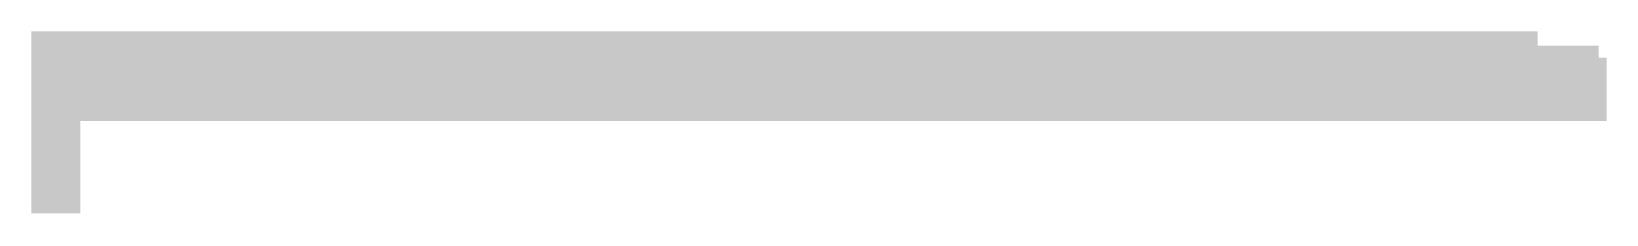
# Model space of a CAD drawing. Header units: millimetres. Extents: x -48783 to 30095, y 6477 to 24477.
# Drawn here: x -48783 to -28365, y 12785 to 15161 of the extents above; entities that cross this region are included whole.
import ezdxf

# ---------------------------------------------------------------- set-up
doc = ezdxf.new("R2010")
doc.units = ezdxf.units.MM
doc.header["$LTSCALE"] = 100
doc.layers.add('0-XREF', color=7, linetype='Continuous')
doc.layers.add('X-N-FAB-L20$0$TAK-RC-SLAB', color=8, linetype='Continuous')
pattern_1 = [(45, (0, 0), (-0.08838834765, 0.08838834765), [])]

# ---------------------------------------------------------------- blocks, each defined once
blk = doc.blocks.new('X-N-FAB-L20')
at = {"layer": 'X-N-FAB-L20$0$TAK-RC-SLAB', "transparency": 33554495}
h = blk.add_hatch(dxfattribs=at)
h.set_pattern_fill('ANSI31', color=256)
h.set_pattern_definition(pattern_1)
edge = h.paths.add_edge_path()
edge.add_line((-48150, 12800), (-48783, 12800))
edge.add_line((-48783, 12800), (-48783, 15161))
edge.add_line((-48783, 15161), (-29256, 15161))
edge.add_line((-29256, 15161), (-29256, 14977))
edge.add_line((-29256, 14977), (-28465, 14977))
edge.add_line((-28465, 14977), (-28465, 14820))
edge.add_line((-28465, 14820), (-28365, 14820))
edge.add_line((-28365, 14820), (-28365, 14000))
edge.add_line((-28365, 14000), (-48150, 14000))
edge.add_line((-48150, 14000), (-48150, 12785))
h = blk.add_hatch(dxfattribs=at)
h.set_pattern_fill('ANSI31', color=256)
h.set_pattern_definition(pattern_1)
edge = h.paths.add_edge_path()
edge.add_line((-48150, 12800), (-48783, 12800))
edge.add_line((-48783, 12800), (-48783, 15161))
edge.add_line((-48783, 15161), (-29256, 15161))
edge.add_line((-29256, 15161), (-29256, 14977))
edge.add_line((-29256, 14977), (-28465, 14977))
edge.add_line((-28465, 14977), (-28465, 14820))
edge.add_line((-28465, 14820), (-28365, 14820))
edge.add_line((-28365, 14820), (-28365, 14000))
edge.add_line((-28365, 14000), (-48150, 14000))
edge.add_line((-48150, 14000), (-48150, 12785))

msp = doc.modelspace()

# ---------------------------------------------------------------- block references
at = {"layer": '0-XREF'}
msp.add_blockref('X-N-FAB-L20', (0, 0), dxfattribs=at)

doc.saveas('drawing.dxf')
